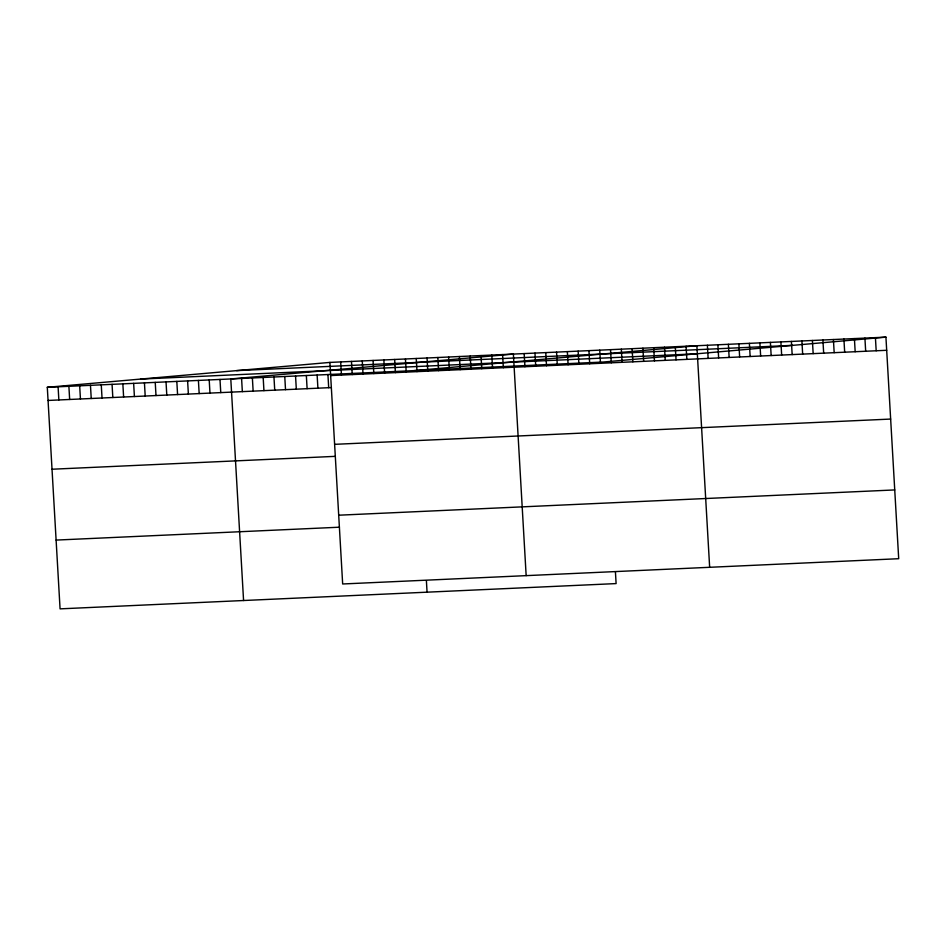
<?xml version="1.0" encoding="UTF-8"?>
<svg xmlns="http://www.w3.org/2000/svg" width="946" height="946" viewBox="0 0 946 946"><rect width="100%" height="100%" fill="white"/><g stroke="black" fill="none" stroke-linecap="round" stroke-linejoin="round"><path stroke-width="1.42" d="M615.444 572.129L616.106 583.587L60.071 608.857L47.3 387.292L329.894 362.413L885.929 337.143L898.7 558.708L342.665 583.978L329.894 362.413M414.277 370.619L696.871 345.728L709.654 567.293M885.929 337.143L603.335 362.022L47.3 387.292M236.63 370.619L792.665 345.349M140.552 379.086L696.587 353.816M330.651 375.562L886.686 350.292M48.057 400.454L331.396 387.576M334.612 444.336L890.647 419.066M52.03 469.228L335.357 456.35M338.703 515.203L894.739 489.933M56.11 540.083L339.437 527.206M875.417 337.616L876.185 350.777M864.916 338.1L865.673 351.25M854.415 338.573L855.172 351.735M843.915 339.046L844.672 352.208M833.414 339.531L834.171 352.681M822.902 340.004L823.67 353.165M812.401 340.477L813.158 353.638M801.901 340.962L802.657 354.111M791.4 341.435L792.157 354.596M780.899 341.908L781.656 355.069M770.399 342.393L771.156 355.542M759.886 342.866L760.643 356.027M749.386 343.351L750.143 356.5M738.885 343.824L739.642 356.985M728.385 344.297L729.141 357.458M717.884 344.782L718.641 357.931M707.372 345.255L708.14 358.416M686.075 346.224L686.843 359.374M675.29 346.709L676.047 359.87M664.494 347.206L665.251 360.355M653.698 347.69L654.455 360.852M642.902 348.187L643.658 361.337M632.117 348.672L632.874 361.833M621.321 349.169L622.078 362.318M610.525 349.653L611.282 362.815M599.729 350.15L600.485 363.299M588.932 350.635L589.701 363.796M578.148 351.132L578.905 364.281M567.352 351.616L568.108 364.778M556.555 352.113L557.312 365.262M545.759 352.598L546.516 365.759M534.975 353.095L535.732 366.244M524.179 353.579L524.935 366.741M526.153 575.629L513.382 354.076L230.789 378.956L243.571 600.521M502.586 354.561L503.343 367.722M491.79 355.057L492.559 368.207M481.006 355.542L481.762 368.704M470.209 356.027L470.966 369.188M459.413 356.524L460.17 369.685M448.617 357.009L449.374 370.17M437.832 357.505L438.589 370.666M427.036 357.99L427.793 371.151M416.24 358.487L416.997 371.636M426.398 580.714L427.06 592.184M405.444 358.972L406.201 372.133M394.648 359.468L395.416 372.618M383.863 359.953L384.62 373.114M373.067 360.45L373.824 373.599M362.271 360.934L363.028 374.096M351.474 361.431L352.231 374.581M340.678 361.916L341.447 375.077M327.931 374.545L328.688 387.694M317.135 375.03L317.903 388.191M306.35 375.527L307.107 388.676M295.554 376.011L296.311 389.173M284.758 376.508L285.515 389.657M273.962 376.993L274.73 390.154M263.177 377.489L263.934 390.639M252.381 377.974L253.138 391.136M241.585 378.471L242.342 391.62M219.992 379.452L220.761 392.602M209.208 379.937L209.965 393.098M198.412 380.434L199.168 393.583M187.615 380.919L188.372 394.08M176.819 381.404L177.576 394.565M166.035 381.9L166.792 395.061M155.239 382.385L155.995 395.546M144.442 382.882L145.199 396.043M133.646 383.367L134.403 396.528M122.85 383.863L123.619 397.013M112.066 384.348L112.822 397.509M101.269 384.845L102.026 397.994M90.473 385.329L91.23 398.491M79.677 385.826L80.434 398.976M68.892 386.311L69.649 399.472M58.096 386.808L58.853 399.957"/></g></svg>
